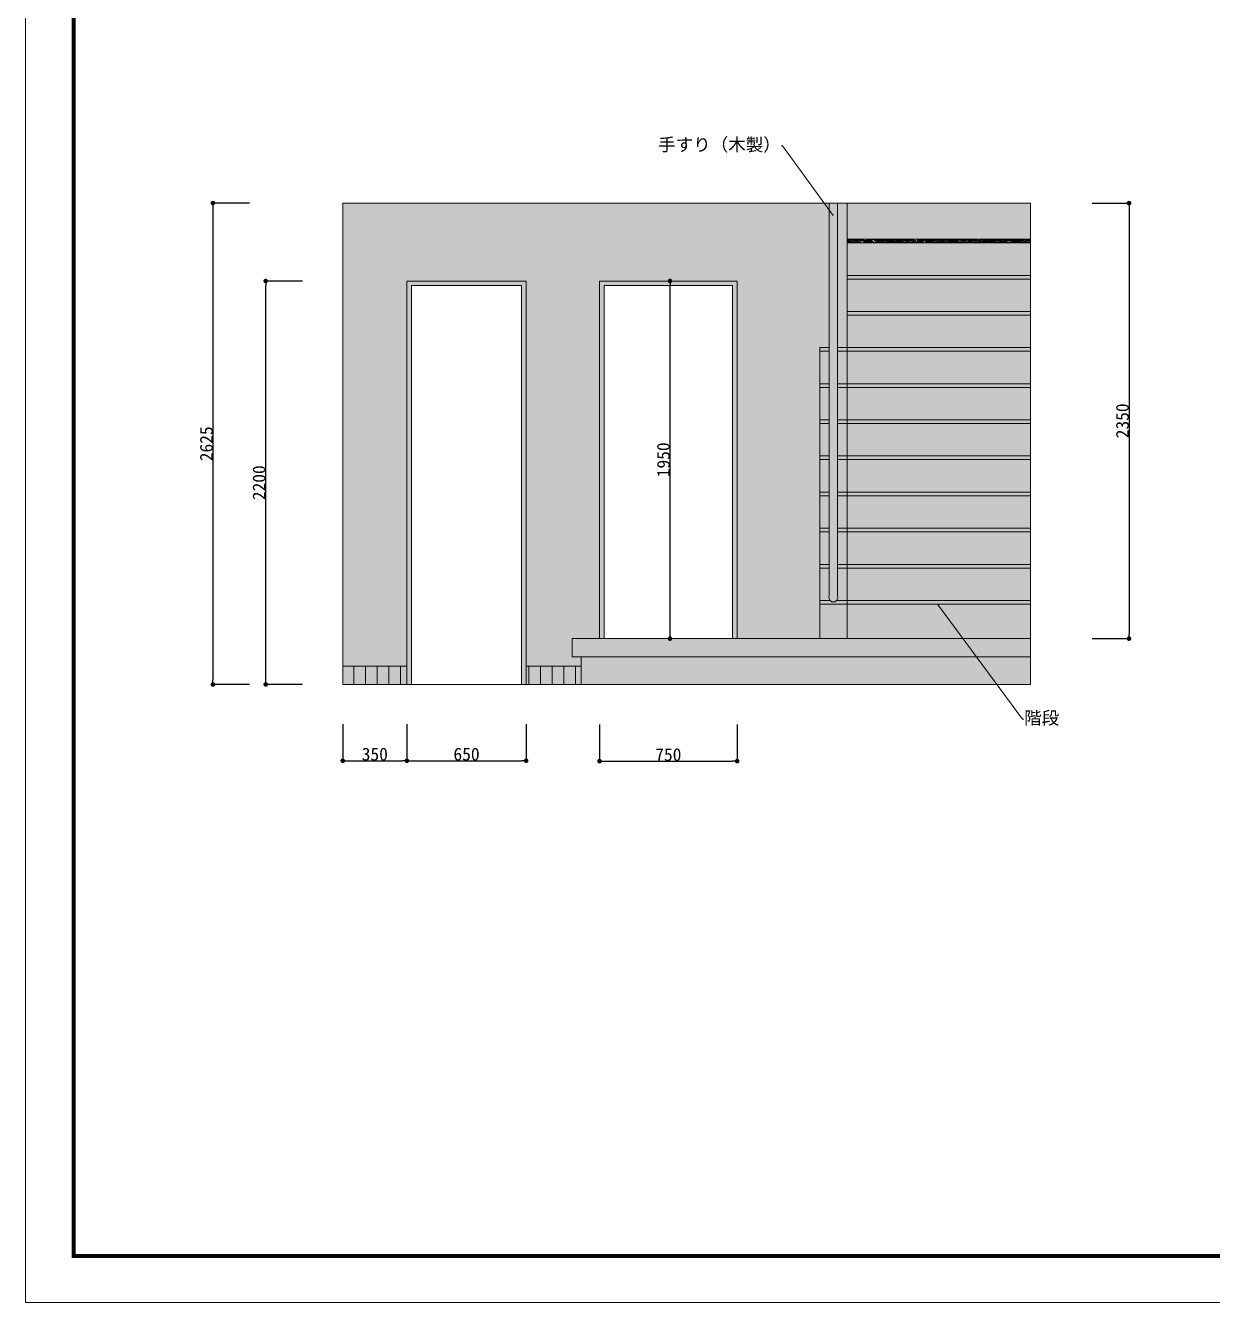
# Model space of a CAD drawing. Header units: millimetres. Extents: x -63086 to 144078, y -129912 to 13382.
# Drawn here: x 13391 to 19860, y -87164 to -80200 of the extents above; entities that cross this region are included whole.
import ezdxf
from ezdxf import colors
from ezdxf.entities.mleader import LeaderData, LeaderLine
from ezdxf.math import Vec2, Vec3

# ---------------------------------------------------------------- set-up
doc = ezdxf.new("R2010")
doc.units = ezdxf.units.MM
doc.layers.get('0').update_dxf_attribs({"lineweight": 0})
for name, color, linetype, lineweight in [('01用紙枠', 7, 'Continuous', 5), ('展開', 7, 'Continuous', 9), ('展開建具用', 250, 'Continuous', 9)]:
    doc.layers.add(name, color=color, linetype=linetype, lineweight=lineweight)
doc.layers.add('文字', color=7, linetype='Continuous')
doc.styles.get("Standard").update_dxf_attribs({"font": 'MS Mincho.ttf'})
doc.dimstyles.new('寸法', dxfattribs={"dimtxt": 70, "dimasz": 25, "dimexe": 1.5, "dimexo": 200, "dimtad": 1, "dimdec": 0, "dimtxsty": 'Standard', "dimblk": 'DOT', "dimcen": 2.5, "dimadec": 0, "dimazin": 0, "dimtfac": 1, "dimtdec": 0, "dimtmove": 0, "dimatfit": 3, "dimfxl": 200, "dimfxlon": 1, "dimarcsym": 0})
pattern_1 = [(0, (702.821, -572.418), (25.7048, 11.684), [175.26, -23.368, 58.42, -11.684]), (0, (718.36, -566.576), (-11.684, 15.53972), [35.052, -3.85572, 70.104, -8.763]), (0, (708.663, -562.486), (60.7568, 7.82828), [93.472, -16.3576, 46.736, -11.684])]
pattern_2 = [(90, (702.82, -572.42), (-63.5, 0), [])]

# ---------------------------------------------------------------- blocks, each defined once
blk = doc.blocks.new('_Dot')
at = {"color": 0, "linetype": 'ByBlock', "lineweight": -2}
blk.add_line((-0.5, 0), (-1, 0), dxfattribs=at)
at = {"color": 0, "linetype": 'ByBlock', "const_width": 0.5}
blk.add_lwpolyline([(-0.25, 0, 1), (0.25, 0, 1)], format="xyb", close=True, dxfattribs=at)
blk = doc.blocks.new('*D306')
at = {"layer": 'Defpoints', "color": 0, "ltscale": 10, "transparency": 16777216}
for p in [(14699.5, -81593.3), (15612.4, -81593.3), (15612.4, -83793.3)]:
    blk.add_point(p, dxfattribs=at)
at = {"layer": '展開建具用', "color": 0, "lineweight": -2, "ltscale": 10, "transparency": 16777216}
for p, q in [((14899.5, -81593.3), (14698, -81593.3)), ((14699.5, -83768.3), (14699.5, -81618.3)), ((14899.5, -83793.3), (14698, -83793.3))]:
    blk.add_line(p, q, dxfattribs=at)
at = {"layer": '展開建具用', "color": 0, "lineweight": -2, "ltscale": 10, "transparency": 16777216, "xscale": 25, "yscale": 25, "zscale": 25}
for p, rotation in [((14699.5, -81593.3), 90), ((14699.5, -83793.3), 270)]:
    blk.add_blockref('_Dot', p, dxfattribs=dict(at, rotation=rotation))
at = {"layer": '展開建具用', "color": 0, "ltscale": 10, "transparency": 16777216, "insert": (14663.8, -82693.3), "char_height": 70, "attachment_point": 5, "rotation": 90}
blk.add_mtext('2200', dxfattribs=at)
blk = doc.blocks.new('*D307')
at = {"layer": 'Defpoints', "color": 0, "ltscale": 10, "transparency": 16777216}
for p in [(16903.4, -81593.3), (16987.4, -81593.3), (16987.4, -83543.3)]:
    blk.add_point(p, dxfattribs=at)
at = {"layer": '展開建具用', "color": 0, "lineweight": -2, "ltscale": 10, "transparency": 16777216}
for p, q in [((16903.4, -81593.3), (16901.9, -81593.3)), ((16903.4, -83518.3), (16903.4, -81618.3)), ((16903.4, -83543.3), (16901.9, -83543.3))]:
    blk.add_line(p, q, dxfattribs=at)
at = {"layer": '展開建具用', "color": 0, "lineweight": -2, "ltscale": 10, "transparency": 16777216, "xscale": 25, "yscale": 25, "zscale": 25}
for p, rotation in [((16903.4, -81593.3), 90), ((16903.4, -83543.3), 270)]:
    blk.add_blockref('_Dot', p, dxfattribs=dict(at, rotation=rotation))
at = {"layer": '展開建具用', "color": 0, "ltscale": 10, "transparency": 16777216, "insert": (16867.7, -82568.3), "char_height": 70, "attachment_point": 5, "rotation": 90}
blk.add_mtext('1950', dxfattribs=at)
blk = doc.blocks.new('*D308')
at = {"layer": 'Defpoints', "color": 0, "ltscale": 10, "transparency": 16777216}
for p in [(18869.3, -81168.3), (18869.3, -83543.3), (19405.4, -83543.3)]:
    blk.add_point(p, dxfattribs=at)
at = {"layer": '展開建具用', "color": 0, "lineweight": -2, "ltscale": 10, "transparency": 16777216}
for p, q in [((19205.4, -81168.3), (19406.9, -81168.3)), ((19405.4, -81193.3), (19405.4, -83518.3)), ((19205.4, -83543.3), (19406.9, -83543.3))]:
    blk.add_line(p, q, dxfattribs=at)
at = {"layer": '展開建具用', "color": 0, "lineweight": -2, "ltscale": 10, "transparency": 16777216, "xscale": 25, "yscale": 25, "zscale": 25}
for p, rotation in [((19405.4, -81168.3), 90), ((19405.4, -83543.3), 270)]:
    blk.add_blockref('_Dot', p, dxfattribs=dict(at, rotation=rotation))
at = {"layer": '展開建具用', "color": 0, "ltscale": 10, "transparency": 16777216, "insert": (19369.7, -82355.8), "char_height": 70, "attachment_point": 5, "rotation": 90}
blk.add_mtext('2350', dxfattribs=at)
blk = doc.blocks.new('*D309')
at = {"layer": 'Defpoints', "color": 0, "ltscale": 10, "transparency": 16777216}
for p in [(15262.4, -81168.3), (14412.1, -83793.3), (15262.4, -83793.3)]:
    blk.add_point(p, dxfattribs=at)
at = {"layer": '展開建具用', "color": 0, "lineweight": -2, "ltscale": 10, "transparency": 16777216}
for p, q in [((14612.1, -81168.3), (14410.6, -81168.3)), ((14412.1, -81193.3), (14412.1, -83768.3)), ((14612.1, -83793.3), (14410.6, -83793.3))]:
    blk.add_line(p, q, dxfattribs=at)
at = {"layer": '展開建具用', "color": 0, "lineweight": -2, "ltscale": 10, "transparency": 16777216, "xscale": 25, "yscale": 25, "zscale": 25}
for p, rotation in [((14412.1, -81168.3), 90), ((14412.1, -83793.3), 270)]:
    blk.add_blockref('_Dot', p, dxfattribs=dict(at, rotation=rotation))
at = {"layer": '展開建具用', "color": 0, "ltscale": 10, "transparency": 16777216, "insert": (14376.5, -82480.8), "char_height": 70, "attachment_point": 5, "rotation": 90}
blk.add_mtext('2625', dxfattribs=at)
blk = doc.blocks.new('*D310')
at = {"layer": 'Defpoints', "color": 0, "ltscale": 10, "transparency": 16777216}
for p in [(15119.3, -83793.3), (15469.3, -83793.3), (15469.3, -84209.4)]:
    blk.add_point(p, dxfattribs=at)
at = {"layer": '展開建具用', "color": 0, "lineweight": -2, "ltscale": 10, "transparency": 16777216}
for p, q in [((15119.3, -84009.4), (15119.3, -84210.9)), ((15469.3, -84009.4), (15469.3, -84210.9)), ((15144.3, -84209.4), (15444.3, -84209.4))]:
    blk.add_line(p, q, dxfattribs=at)
at = {"layer": '展開建具用', "color": 0, "lineweight": -2, "ltscale": 10, "transparency": 16777216, "xscale": 25, "yscale": 25, "zscale": 25, "rotation": 180}
blk.add_blockref('_Dot', (15119.3, -84209.4), dxfattribs=at)
at = {"layer": '展開建具用', "color": 0, "lineweight": -2, "ltscale": 10, "transparency": 16777216, "xscale": 25, "yscale": 25, "zscale": 25}
blk.add_blockref('_Dot', (15469.3, -84209.4), dxfattribs=at)
at = {"layer": '展開建具用', "color": 0, "ltscale": 10, "transparency": 16777216, "insert": (15294.3, -84173.8), "char_height": 70, "attachment_point": 5}
blk.add_mtext('350', dxfattribs=at)
blk = doc.blocks.new('*D311')
at = {"layer": 'Defpoints', "color": 0, "ltscale": 10, "transparency": 16777216}
for p in [(15469.3, -83793.3), (16119.3, -83793.3), (16119.3, -84209.4)]:
    blk.add_point(p, dxfattribs=at)
at = {"layer": '展開建具用', "color": 0, "lineweight": -2, "ltscale": 10, "transparency": 16777216}
for p, q in [((15469.3, -84009.4), (15469.3, -84210.9)), ((16119.3, -84009.4), (16119.3, -84210.9)), ((15494.3, -84209.4), (16094.3, -84209.4))]:
    blk.add_line(p, q, dxfattribs=at)
at = {"layer": '展開建具用', "color": 0, "lineweight": -2, "ltscale": 10, "transparency": 16777216, "xscale": 25, "yscale": 25, "zscale": 25, "rotation": 180}
blk.add_blockref('_Dot', (15469.3, -84209.4), dxfattribs=at)
at = {"layer": '展開建具用', "color": 0, "lineweight": -2, "ltscale": 10, "transparency": 16777216, "xscale": 25, "yscale": 25, "zscale": 25}
blk.add_blockref('_Dot', (16119.3, -84209.4), dxfattribs=at)
at = {"layer": '展開建具用', "color": 0, "ltscale": 10, "transparency": 16777216, "insert": (15794.3, -84173.8), "char_height": 70, "attachment_point": 5}
blk.add_mtext('650', dxfattribs=at)
blk = doc.blocks.new('*D312')
at = {"layer": 'Defpoints', "color": 0, "ltscale": 10, "transparency": 16777216}
for p in [(16519.3, -83543.3), (17269.3, -83543.3), (17269.3, -84211.8)]:
    blk.add_point(p, dxfattribs=at)
at = {"layer": '展開建具用', "color": 0, "lineweight": -2, "ltscale": 10, "transparency": 16777216}
for p, q in [((16519.3, -84011.8), (16519.3, -84213.3)), ((17269.3, -84011.8), (17269.3, -84213.3)), ((16544.3, -84211.8), (17244.3, -84211.8))]:
    blk.add_line(p, q, dxfattribs=at)
at = {"layer": '展開建具用', "color": 0, "lineweight": -2, "ltscale": 10, "transparency": 16777216, "xscale": 25, "yscale": 25, "zscale": 25, "rotation": 180}
blk.add_blockref('_Dot', (16519.3, -84211.8), dxfattribs=at)
at = {"layer": '展開建具用', "color": 0, "lineweight": -2, "ltscale": 10, "transparency": 16777216, "xscale": 25, "yscale": 25, "zscale": 25}
blk.add_blockref('_Dot', (17269.3, -84211.8), dxfattribs=at)
at = {"layer": '展開建具用', "color": 0, "ltscale": 10, "transparency": 16777216, "insert": (16894.3, -84176.2), "char_height": 70, "attachment_point": 5}
blk.add_mtext('750', dxfattribs=at)

msp = doc.modelspace()

# ---------------------------------------------------------------- hatches: boundary and pattern name
at = {"layer": '展開', "ltscale": 10, "true_color": 0xfffefa}
h = msp.add_hatch(color=7, dxfattribs=at)
h.dxf.hatch_style = 1
h.paths.add_polyline_path([(17771.8555, -81168.2687), (15119.2853, -81168.2687), (15119.2853, -83693.2687), (15469.2853, -83693.2687), (15469.2853, -81593.2687), (16119.2853, -81593.2687), (16119.2853, -83693.2687), (16419.2853, -83693.2687), (16419.2853, -83643.2687), (16369.2853, -83643.2687), (16369.2853, -83543.2687), (16519.2853, -83543.2687), (16519.2853, -81593.2687), (17269.2853, -81593.2687), (17269.2853, -83543.2687), (17719.2853, -83543.2687), (17719.2853, -81956.2687), (17771.8555, -81956.2687)])
h = msp.add_hatch(color=7, dxfattribs=at)
h.dxf.hatch_style = 1
h.paths.add_polyline_path([(18869.2853, -81168.2687), (17869.2853, -81168.2687), (17869.2853, -81365.2687), (18869.2853, -81365.2687)])
h.paths.add_polyline_path([(18869.2853, -81385.2687), (17869.2853, -81385.2687), (17869.2853, -81562.2687), (18869.2853, -81562.2687)])
h.paths.add_polyline_path([(18869.2853, -81582.2687), (17869.2853, -81582.2687), (17869.2853, -81759.2687), (18869.2853, -81759.2687)])
h.paths.add_polyline_path([(18869.2853, -81779.2687), (17869.2853, -81779.2687), (17869.2853, -81956.2687), (18869.2853, -81956.2687)])
h.paths.add_polyline_path([(18869.2853, -81976.2687), (17869.2853, -81976.2687), (17869.2853, -82153.2687), (18869.2853, -82153.2687)])
h.paths.add_polyline_path([(18869.2853, -82173.2687), (17869.2853, -82173.2687), (17869.2853, -82350.2687), (18869.2853, -82350.2687)])
h.paths.add_polyline_path([(18869.2853, -82370.2687), (17869.2853, -82370.2687), (17869.2853, -82547.2687), (18869.2853, -82547.2687)])
h.paths.add_polyline_path([(18869.2853, -82567.2687), (17869.2853, -82567.2687), (17869.2853, -82744.2687), (18869.2853, -82744.2687)])
h.paths.add_polyline_path([(18869.2853, -82764.2687), (17869.2853, -82764.2687), (17869.2853, -82941.2687), (18869.2853, -82941.2687)])
h.paths.add_polyline_path([(18869.2853, -82961.2687), (17869.2853, -82961.2687), (17869.2853, -83138.2687), (18869.2853, -83138.2687)])
h.paths.add_polyline_path([(18869.2853, -83158.2687), (17869.2853, -83158.2687), (17869.2853, -83335.2687), (18869.2853, -83335.2687)])
h.paths.add_polyline_path([(18869.2853, -83355.2687), (17869.2853, -83355.2687), (17869.2853, -83543.2687), (18869.2853, -83543.2687)])
h.paths.add_polyline_path([(17869.2853, -83355.2687), (17816.715, -83355.2687), (17719.2853, -83355.2687), (17719.2853, -83543.2687), (17869.2853, -83543.2687)])
h.paths.add_polyline_path([(17869.2853, -83158.2687), (17816.715, -83158.2687), (17816.715, -83308.2639, -0.301815325), (17812.5175, -83335.2687), (17816.715, -83335.2687), (17869.2853, -83335.2687)])
h.paths.add_polyline_path([(17771.8555, -83158.2687), (17719.2853, -83158.2687), (17719.2853, -83335.2687), (17776.053, -83335.2687, -0.301815325), (17771.8555, -83308.2639)])
h.paths.add_polyline_path([(17771.8555, -82961.2687), (17719.2853, -82961.2687), (17719.2853, -83138.2687), (17771.8555, -83138.2687)])
h.paths.add_polyline_path([(17869.2853, -82961.2687), (17816.715, -82961.2687), (17816.715, -83138.2687), (17869.2853, -83138.2687)])
h.paths.add_polyline_path([(17869.2853, -82764.2687), (17816.715, -82764.2687), (17816.715, -82941.2687), (17869.2853, -82941.2687)])
h.paths.add_polyline_path([(17771.8555, -82764.2687), (17719.2853, -82764.2687), (17719.2853, -82941.2687), (17771.8555, -82941.2687)])
h.paths.add_polyline_path([(17771.8555, -82567.2687), (17719.2853, -82567.2687), (17719.2853, -82744.2687), (17771.8555, -82744.2687)])
h.paths.add_polyline_path([(17869.2853, -82567.2687), (17816.715, -82567.2687), (17816.715, -82744.2687), (17869.2853, -82744.2687)])
h.paths.add_polyline_path([(17869.2853, -82370.2687), (17816.715, -82370.2687), (17816.715, -82547.2687), (17869.2853, -82547.2687)])
h.paths.add_polyline_path([(17771.8555, -82370.2687), (17719.2853, -82370.2687), (17719.2853, -82547.2687), (17771.8555, -82547.2687)])
h.paths.add_polyline_path([(17869.2853, -82173.2687), (17816.715, -82173.2687), (17816.715, -82350.2687), (17869.2853, -82350.2687)])
h.paths.add_polyline_path([(17771.8555, -82173.2687), (17719.2853, -82173.2687), (17719.2853, -82350.2687), (17771.8555, -82350.2687)])
h.paths.add_polyline_path([(17771.8555, -81976.2687), (17719.2853, -81976.2687), (17719.2853, -82153.2687), (17771.8555, -82153.2687)])
h.paths.add_polyline_path([(17869.2853, -81976.2687), (17816.715, -81976.2687), (17816.715, -82153.2687), (17869.2853, -82153.2687)])
h.paths.add_polyline_path([(17869.2853, -81779.2687), (17869.2853, -81168.2687), (17816.715, -81168.2687), (17816.715, -81956.2687), (17869.2853, -81956.2687)])
at = {"layer": '展開', "ltscale": 10, "true_color": 0xf0c089, "transparency": 33554607}
h = msp.add_hatch(color=31, dxfattribs=at)
h.dxf.hatch_style = 1
h.paths.add_polyline_path([(16119.2853, -81593.2687), (15974.0565, -81593.2687), (15469.2853, -81593.2687), (15469.2853, -83793.2687), (15494.2853, -83793.2687), (15494.2853, -81618.2687), (16094.2853, -81618.2687), (16094.2853, -83793.2687), (16119.2853, -83793.2687)])
h.paths.add_polyline_path([(17269.2853, -81593.2687), (16519.2853, -81593.2687), (16519.2853, -83543.2687), (16544.2853, -83543.2687), (16544.2853, -81618.2687), (17244.2853, -81618.2687), (17244.2853, -83543.2687), (17269.2853, -83543.2687)])
h = msp.add_hatch(color=31, dxfattribs=at)
h.dxf.hatch_style = 1
h.paths.add_polyline_path([(18869.2853, -83643.2687), (16419.2853, -83643.2687), (16419.2853, -83793.2687), (18869.2853, -83793.2687)])
at = {"layer": '展開建具用', "ltscale": 10, "true_color": 0x000000, "transparency": 33554687}
h = msp.add_hatch(dxfattribs=at)
h.set_pattern_fill('ANSI31', color=18, scale=20, angle=45)
h.set_pattern_definition(pattern_2)
h.paths.add_polyline_path([(16419.2853, -83693.2687), (16119.2853, -83693.2687), (16119.2853, -83793.2687), (16419.2853, -83793.2687)])
h.paths.add_polyline_path([(28981.7633, -65417.2234), (28671.7633, -65417.2234), (28671.7633, -65492.2234), (28981.7633, -65492.2234)])
h.paths.add_polyline_path([(29981.7633, -65417.2234), (29631.7633, -65417.2234), (29631.7633, -65492.2234), (29981.7633, -65492.2234)])
at = {"layer": '展開建具用', "ltscale": 10, "true_color": 0xeeb97c, "transparency": 33554687}
h = msp.add_hatch(color=31, dxfattribs=at)
h.dxf.hatch_style = 1
h.paths.add_polyline_path([(17816.715, -81168.2687), (17771.8555, -81168.2687), (17771.8555, -83308.2639, 1.56227556), (17816.715, -83308.2639)])
at = {"layer": '展開建具用', "ltscale": 10, "true_color": 0xe9a353, "transparency": 33554687}
h = msp.add_hatch(color=33, dxfattribs=at)
h.dxf.hatch_style = 1
h.paths.add_polyline_path([(18869.2853, -81365.2687), (17869.2853, -81365.2687), (17869.2853, -81385.2687), (18869.2853, -81385.2687)])
h.paths.add_polyline_path([(18869.2853, -81562.2687), (17869.2853, -81562.2687), (17869.2853, -81582.2687), (18869.2853, -81582.2687)])
h.paths.add_polyline_path([(18869.2853, -81759.2687), (17869.2853, -81759.2687), (17869.2853, -81779.2687), (18869.2853, -81779.2687)])
h.paths.add_polyline_path([(18869.2853, -81956.2687), (17869.2853, -81956.2687), (17869.2853, -81976.2687), (18869.2853, -81976.2687)])
h.paths.add_polyline_path([(18869.2853, -82153.2687), (17869.2853, -82153.2687), (17869.2853, -82173.2687), (18869.2853, -82173.2687)])
h.paths.add_polyline_path([(18869.2853, -82350.2687), (17869.2853, -82350.2687), (17869.2853, -82370.2687), (18869.2853, -82370.2687)])
h.paths.add_polyline_path([(18869.2853, -82547.2687), (17869.2853, -82547.2687), (17869.2853, -82567.2687), (18869.2853, -82567.2687)])
h.paths.add_polyline_path([(18869.2853, -82744.2687), (17869.2853, -82744.2687), (17869.2853, -82764.2687), (18869.2853, -82764.2687)])
h.paths.add_polyline_path([(18869.2853, -82941.2687), (17869.2853, -82941.2687), (17869.2853, -82961.2687), (18869.2853, -82961.2687)])
h.paths.add_polyline_path([(18869.2853, -83138.2687), (17869.2853, -83138.2687), (17869.2853, -83158.2687), (18869.2853, -83158.2687)])
h.paths.add_polyline_path([(18869.2853, -83335.2687), (17869.2853, -83335.2687), (17869.2853, -83355.2687), (18869.2853, -83355.2687)])
h.paths.add_polyline_path([(17776.053, -83335.2687), (17719.2853, -83335.2687), (17719.2853, -83355.2687), (17816.715, -83355.2687), (17869.2853, -83355.2687), (17869.2853, -83335.2687), (17816.715, -83335.2687), (17812.5175, -83335.2687, -0.440797848)])
h.paths.add_polyline_path([(17771.8555, -83138.2687), (17719.2853, -83138.2687), (17719.2853, -83158.2687), (17771.8555, -83158.2687)])
h.paths.add_polyline_path([(17869.2853, -83138.2687), (17816.715, -83138.2687), (17816.715, -83158.2687), (17869.2853, -83158.2687)])
h.paths.add_polyline_path([(17869.2853, -82941.2687), (17816.715, -82941.2687), (17816.715, -82961.2687), (17869.2853, -82961.2687)])
h.paths.add_polyline_path([(17771.8555, -82941.2687), (17719.2853, -82941.2687), (17719.2853, -82961.2687), (17771.8555, -82961.2687)])
h.paths.add_polyline_path([(17869.2853, -82744.2687), (17816.715, -82744.2687), (17816.715, -82764.2687), (17869.2853, -82764.2687)])
h.paths.add_polyline_path([(17771.8555, -82744.2687), (17719.2853, -82744.2687), (17719.2853, -82764.2687), (17771.8555, -82764.2687)])
h.paths.add_polyline_path([(17771.8555, -82547.2687), (17719.2853, -82547.2687), (17719.2853, -82567.2687), (17771.8555, -82567.2687)])
h.paths.add_polyline_path([(17869.2853, -82547.2687), (17816.715, -82547.2687), (17816.715, -82567.2687), (17869.2853, -82567.2687)])
h.paths.add_polyline_path([(17869.2853, -82350.2687), (17816.715, -82350.2687), (17816.715, -82370.2687), (17869.2853, -82370.2687)])
h.paths.add_polyline_path([(17771.8555, -82350.2687), (17719.2853, -82350.2687), (17719.2853, -82370.2687), (17771.8555, -82370.2687)])
h.paths.add_polyline_path([(17771.8555, -82153.2687), (17719.2853, -82153.2687), (17719.2853, -82173.2687), (17771.8555, -82173.2687)])
h.paths.add_polyline_path([(17869.2853, -82153.2687), (17816.715, -82153.2687), (17816.715, -82173.2687), (17869.2853, -82173.2687)])
h.paths.add_polyline_path([(17869.2853, -81956.2687), (17816.715, -81956.2687), (17816.715, -81976.2687), (17869.2853, -81976.2687)])
h.paths.add_polyline_path([(17771.8555, -81956.2687), (17719.2853, -81956.2687), (17719.2853, -81976.2687), (17771.8555, -81976.2687)])
at = {"layer": '展開建具用', "ltscale": 10, "true_color": 0x9c5e31, "transparency": 33554687}
h = msp.add_hatch(dxfattribs=at)
h.set_pattern_fill('AR-RROOF', color=25, scale=0.46)
h.set_pattern_definition(pattern_1)
h.paths.add_polyline_path([(18869.2853, -81365.2687), (17869.2853, -81365.2687), (17869.2853, -81385.2687), (18869.2853, -81385.2687)])
h = msp.add_hatch(dxfattribs=at)
h.set_pattern_fill('AR-RROOF', color=25, scale=0.46)
h.set_pattern_definition(pattern_1)
h.paths.add_polyline_path([(18869.2853, -81562.2687), (17869.2853, -81562.2687), (17869.2853, -81582.2687), (18869.2853, -81582.2687)])
h.paths.add_polyline_path([(18869.2853, -81759.2687), (17869.2853, -81759.2687), (17869.2853, -81779.2687), (18869.2853, -81779.2687)])
h.paths.add_polyline_path([(18869.2853, -81956.2687), (17869.2853, -81956.2687), (17869.2853, -81976.2687), (18869.2853, -81976.2687)])
h.paths.add_polyline_path([(18869.2853, -82153.2687), (17869.2853, -82153.2687), (17869.2853, -82173.2687), (18869.2853, -82173.2687)])
h.paths.add_polyline_path([(18869.2853, -82350.2687), (17869.2853, -82350.2687), (17869.2853, -82370.2687), (18869.2853, -82370.2687)])
h.paths.add_polyline_path([(18869.2853, -82547.2687), (17869.2853, -82547.2687), (17869.2853, -82567.2687), (18869.2853, -82567.2687)])
h.paths.add_polyline_path([(18869.2853, -82744.2687), (17869.2853, -82744.2687), (17869.2853, -82764.2687), (18869.2853, -82764.2687)])
h.paths.add_polyline_path([(18869.2853, -82941.2687), (17869.2853, -82941.2687), (17869.2853, -82961.2687), (18869.2853, -82961.2687)])
h.paths.add_polyline_path([(18869.2853, -83138.2687), (17869.2853, -83138.2687), (17869.2853, -83158.2687), (18869.2853, -83158.2687)])
h.paths.add_polyline_path([(18869.2853, -83335.2687), (17869.2853, -83335.2687), (17869.2853, -83355.2687), (18869.2853, -83355.2687)])
h.paths.add_polyline_path([(17869.2853, -83335.2687), (17816.715, -83335.2687), (17812.5175, -83335.2687, -0.440797848), (17776.053, -83335.2687), (17719.2853, -83335.2687), (17719.2853, -83355.2687), (17816.715, -83355.2687), (17869.2853, -83355.2687)])
h.paths.add_polyline_path([(17771.8555, -83138.2687), (17719.2853, -83138.2687), (17719.2853, -83158.2687), (17771.8555, -83158.2687)])
h.paths.add_polyline_path([(17869.2853, -83138.2687), (17816.715, -83138.2687), (17816.715, -83158.2687), (17869.2853, -83158.2687)])
h.paths.add_polyline_path([(17771.8555, -82941.2687), (17719.2853, -82941.2687), (17719.2853, -82961.2687), (17771.8555, -82961.2687)])
h.paths.add_polyline_path([(17869.2853, -82941.2687), (17816.715, -82941.2687), (17816.715, -82961.2687), (17869.2853, -82961.2687)])
h.paths.add_polyline_path([(17869.2853, -82744.2687), (17816.715, -82744.2687), (17816.715, -82764.2687), (17869.2853, -82764.2687)])
h.paths.add_polyline_path([(17771.8555, -82744.2687), (17719.2853, -82744.2687), (17719.2853, -82764.2687), (17771.8555, -82764.2687)])
h.paths.add_polyline_path([(17869.2853, -82547.2687), (17816.715, -82547.2687), (17816.715, -82567.2687), (17869.2853, -82567.2687)])
h.paths.add_polyline_path([(17771.8555, -82547.2687), (17719.2853, -82547.2687), (17719.2853, -82567.2687), (17771.8555, -82567.2687)])
h.paths.add_polyline_path([(17771.8555, -82350.2687), (17719.2853, -82350.2687), (17719.2853, -82370.2687), (17771.8555, -82370.2687)])
h.paths.add_polyline_path([(17869.2853, -82350.2687), (17816.715, -82350.2687), (17816.715, -82370.2687), (17869.2853, -82370.2687)])
h.paths.add_polyline_path([(17869.2853, -82153.2687), (17816.715, -82153.2687), (17816.715, -82173.2687), (17869.2853, -82173.2687)])
h.paths.add_polyline_path([(17771.8555, -82153.2687), (17719.2853, -82153.2687), (17719.2853, -82173.2687), (17771.8555, -82173.2687)])
h.paths.add_polyline_path([(17869.2853, -81956.2687), (17816.715, -81956.2687), (17816.715, -81976.2687), (17869.2853, -81976.2687)])
h.paths.add_polyline_path([(17771.8555, -81956.2687), (17719.2853, -81956.2687), (17719.2853, -81976.2687), (17771.8555, -81976.2687)])
at = {"layer": '展開建具用', "ltscale": 10, "true_color": 0xfffdf5, "transparency": 33554687}
h = msp.add_hatch(color=7, dxfattribs=at)
h.dxf.hatch_style = 1
h.paths.add_polyline_path([(18869.2853, -83543.2687), (16369.2853, -83543.2687), (16369.2853, -83643.2687), (16419.2853, -83643.2687), (18869.2853, -83643.2687)])
at = {"layer": '展開建具用', "ltscale": 10, "true_color": 0x000000, "transparency": 33554687}
h = msp.add_hatch(dxfattribs=at)
h.set_pattern_fill('ANSI31', color=18, scale=20, angle=45)
h.set_pattern_definition(pattern_2)
h.paths.add_polyline_path([(15469.2853, -83693.2687), (15119.2853, -83693.2687), (15119.2853, -83793.2687), (15469.2853, -83793.2687)])
at = {"layer": '展開建具用', "ltscale": 10, "true_color": 0xc07d78, "transparency": 33554687}
h = msp.add_hatch(color=23, dxfattribs=at)
h.dxf.hatch_style = 1
h.paths.add_polyline_path([(15469.2853, -83693.2687), (15119.2853, -83693.2687), (15119.2853, -83793.2687), (15469.2853, -83793.2687)])
h = msp.add_hatch(color=23, dxfattribs=at)
h.dxf.hatch_style = 1
h.paths.add_polyline_path([(16419.2853, -83693.2687), (16119.2853, -83693.2687), (16119.2853, -83793.2687), (16419.2853, -83793.2687)])

# ---------------------------------------------------------------- linework, layer by layer
at = {"layer": '01用紙枠'}
msp.add_lwpolyline([(13390.554, -73802.4136), (13390.554, -87163.5065), (32285.0288, -87163.5065), (32285.0288, -73802.4136)], close=True, dxfattribs=at)
msp.add_lwpolyline([(13390.554, -73802.4136), (13390.554, -87163.5065), (32285.0288, -87163.5065), (32285.0288, -73802.4136)], close=True, dxfattribs=at)
at = {"layer": '01用紙枠', "const_width": 22.4934}
msp.add_lwpolyline([(13653.0698, -86910.3804), (32022.513, -86910.3804), (32022.513, -74055.5397), (13653.0698, -74055.5397)], close=True, dxfattribs=at)
msp.add_lwpolyline([(13653.0698, -86910.3804), (32022.513, -86910.3804), (32022.513, -74055.5397), (13653.0698, -74055.5397)], close=True, dxfattribs=at)
msp.add_lwpolyline([(13653.0698, -86910.3804), (32022.513, -86910.3804), (32022.513, -74055.5397), (13653.0698, -74055.5397)], close=True, dxfattribs=at)
at = {"layer": '01用紙枠', "lineweight": 5, "const_width": 22.4934}
msp.add_lwpolyline([(13653.0698, -86910.3804), (32022.513, -86910.3804), (32022.513, -74055.5397), (13653.0698, -74055.5397)], close=True, dxfattribs=at)
msp.add_lwpolyline([(13653.0698, -86910.3804), (32022.513, -86910.3804), (32022.513, -74055.5397), (13653.0698, -74055.5397)], close=True, dxfattribs=at)
at = {"layer": '展開建具用', "ltscale": 10}
for p, q in [((15119.2853, -81168.2687), (18869.2853, -81168.2687)), ((15119.2853, -83793.2687), (15119.2853, -81168.2687)), ((17771.8555, -83308.2639), (17771.8555, -81168.2687)), ((17816.715, -83308.2639), (17816.715, -81168.2687)), ((17869.2853, -83543.2687), (17869.2853, -81168.2687)), ((18869.2853, -83793.2687), (18869.2853, -81168.2687)), ((17869.2853, -81365.2687), (18869.2853, -81365.2687)), ((17869.2853, -81385.2687), (18869.2853, -81385.2687)), ((15469.2853, -83793.2687), (15469.2853, -81593.2687)), ((15469.2853, -81593.2687), (16119.2853, -81593.2687)), ((16119.2853, -81593.2687), (15974.0565, -81593.2687)), ((16119.2853, -81593.2687), (16119.2853, -83793.2687)), ((16519.2853, -83543.2687), (16519.2853, -81593.2687)), ((16519.2853, -81593.2687), (17269.2853, -81593.2687)), ((16519.2853, -81593.2687), (17269.2853, -81593.2687)), ((17269.2853, -81593.2687), (17269.2853, -83543.2687)), ((17869.2853, -81562.2687), (18869.2853, -81562.2687)), ((17869.2853, -81582.2687), (18869.2853, -81582.2687)), ((15494.2853, -81618.2687), (16094.2853, -81618.2687)), ((15494.2853, -83793.2687), (15494.2853, -81618.2687)), ((16094.2853, -81618.2687), (16094.2853, -83793.2687)), ((16544.2853, -81618.2687), (17244.2853, -81618.2687)), ((16544.2853, -83543.2687), (16544.2853, -81618.2687)), ((17244.2853, -81618.2687), (17244.2853, -83543.2687)), ((17869.2853, -81759.2687), (18869.2853, -81759.2687)), ((17869.2853, -81779.2687), (18869.2853, -81779.2687)), ((17719.2853, -83543.2687), (17719.2853, -81956.2687)), ((17719.2853, -81956.2687), (17771.8555, -81956.2687)), ((17771.8555, -81956.2687), (17719.2853, -81956.2687)), ((17869.2853, -81956.2687), (17816.715, -81956.2687)), ((17869.2853, -81956.2687), (18869.2853, -81956.2687)), ((17719.2853, -81976.2687), (17771.8555, -81976.2687)), ((17771.8555, -81976.2687), (17719.2853, -81976.2687)), ((17869.2853, -81976.2687), (17816.715, -81976.2687)), ((17869.2853, -81976.2687), (18869.2853, -81976.2687)), ((17719.2853, -82153.2687), (17771.8555, -82153.2687)), ((17771.8555, -82153.2687), (17719.2853, -82153.2687)), ((17869.2853, -82153.2687), (17816.715, -82153.2687)), ((17869.2853, -82153.2687), (18869.2853, -82153.2687)), ((17719.2853, -82173.2687), (17771.8555, -82173.2687)), ((17771.8555, -82173.2687), (17719.2853, -82173.2687)), ((17869.2853, -82173.2687), (17816.715, -82173.2687)), ((17869.2853, -82173.2687), (18869.2853, -82173.2687)), ((17719.2853, -82350.2687), (17771.8555, -82350.2687)), ((17771.8555, -82350.2687), (17719.2853, -82350.2687)), ((17719.2853, -82370.2687), (17771.8555, -82370.2687)), ((17771.8555, -82370.2687), (17719.2853, -82370.2687)), ((17869.2853, -82350.2687), (17816.715, -82350.2687)), ((17869.2853, -82370.2687), (17816.715, -82370.2687)), ((17869.2853, -82350.2687), (18869.2853, -82350.2687)), ((17869.2853, -82370.2687), (18869.2853, -82370.2687)), ((17719.2853, -82547.2687), (17771.8555, -82547.2687)), ((17771.8555, -82547.2687), (17719.2853, -82547.2687)), ((17719.2853, -82567.2687), (17771.8555, -82567.2687)), ((17771.8555, -82567.2687), (17719.2853, -82567.2687)), ((17869.2853, -82547.2687), (17816.715, -82547.2687)), ((17869.2853, -82567.2687), (17816.715, -82567.2687)), ((17869.2853, -82547.2687), (18869.2853, -82547.2687)), ((17869.2853, -82567.2687), (18869.2853, -82567.2687)), ((17719.2853, -82744.2687), (17771.8555, -82744.2687)), ((17771.8555, -82744.2687), (17719.2853, -82744.2687)), ((17719.2853, -82764.2687), (17771.8555, -82764.2687)), ((17771.8555, -82764.2687), (17719.2853, -82764.2687)), ((17869.2853, -82744.2687), (17816.715, -82744.2687)), ((17869.2853, -82764.2687), (17816.715, -82764.2687)), ((17869.2853, -82744.2687), (18869.2853, -82744.2687)), ((17869.2853, -82764.2687), (18869.2853, -82764.2687)), ((17719.2853, -82941.2687), (17771.8555, -82941.2687)), ((17771.8555, -82941.2687), (17719.2853, -82941.2687)), ((17719.2853, -82961.2687), (17771.8555, -82961.2687)), ((17771.8555, -82961.2687), (17719.2853, -82961.2687)), ((17869.2853, -82941.2687), (17816.715, -82941.2687)), ((17869.2853, -82961.2687), (17816.715, -82961.2687)), ((17869.2853, -82941.2687), (18869.2853, -82941.2687)), ((17869.2853, -82961.2687), (18869.2853, -82961.2687)), ((17719.2853, -83138.2687), (17771.8555, -83138.2687)), ((17771.8555, -83138.2687), (17719.2853, -83138.2687)), ((17869.2853, -83138.2687), (17816.715, -83138.2687)), ((17869.2853, -83138.2687), (18869.2853, -83138.2687)), ((17719.2853, -83158.2687), (17771.8555, -83158.2687)), ((17771.8555, -83158.2687), (17719.2853, -83158.2687)), ((17869.2853, -83158.2687), (17816.715, -83158.2687)), ((17869.2853, -83158.2687), (18869.2853, -83158.2687)), ((17719.2853, -83335.2687), (17771.8555, -83335.2687)), ((17776.053, -83335.2687), (17719.2853, -83335.2687)), ((17816.715, -83335.2687), (17812.5175, -83335.2687)), ((17869.2853, -83335.2687), (17816.715, -83335.2687)), ((17869.2853, -83335.2687), (18869.2853, -83335.2687)), ((17719.2853, -83355.2687), (17771.8555, -83355.2687)), ((17816.715, -83355.2687), (17719.2853, -83355.2687)), ((17869.2853, -83355.2687), (17816.715, -83355.2687)), ((17869.2853, -83355.2687), (18869.2853, -83355.2687)), ((16369.2853, -83643.2687), (16369.2853, -83543.2687)), ((16369.2853, -83543.2687), (18869.2853, -83543.2687)), ((16369.2853, -83543.2687), (16519.2853, -83543.2687)), ((17269.2853, -83543.2687), (17719.2853, -83543.2687)), ((17719.2853, -83543.2687), (17869.2853, -83543.2687)), ((15119.2853, -83793.2687), (15119.2853, -83693.2687)), ((15119.2853, -83693.2687), (15469.2853, -83693.2687)), ((16119.2853, -83793.2687), (16119.2853, -83693.2687)), ((16119.2853, -83693.2687), (16419.2853, -83693.2687)), ((16419.2853, -83643.2687), (16369.2853, -83643.2687)), ((16419.2853, -83793.2687), (16419.2853, -83643.2687)), ((16419.2853, -83643.2687), (18869.2853, -83643.2687)), ((15119.2853, -83793.2687), (18869.2853, -83793.2687)), ((15119.2853, -83793.2687), (16419.2853, -83793.2687)), ((15119.2853, -83793.2687), (15469.2853, -83793.2687))]:
    msp.add_line(p, q, dxfattribs=at)
msp.add_arc((17794.2853, -83318.6061), 24.6993, 155.24596029, 24.75403971, dxfattribs=at)

# ---------------------------------------------------------------- dimensions: what is measured, and where the dimension line sits
for base, p1, p2, picture, middle in [((14412.1072, -83793.2687), (15262.4456, -81168.2687), (15262.4456, -83793.2687), '*D309', (14376.4822, -82480.7687)), ((14699.4604, -81593.2687), (15612.4456, -83793.2687), (15612.4456, -81593.2687), '*D306', (14663.8354, -82693.2687)), ((16903.3747, -81593.2687), (16987.3929, -83543.2687), (16987.3929, -81593.2687), '*D307', (16867.7497, -82568.2687))]:
    dim = msp.add_linear_dim(base=base, p1=p1, p2=p2, angle=90, dimstyle='寸法', dxfattribs=at)
    dim.commit()
    dim.dimension.update_dxf_attribs({"geometry": picture, "text_midpoint": middle})
dim = msp.add_linear_dim(base=(19405.3701, -83543.2687), p1=(18869.2853, -81168.2687), p2=(18869.2853, -83543.2687), angle=90, text='2350', dimstyle='寸法', dxfattribs=at)
dim.commit()
dim.dimension.update_dxf_attribs({"geometry": '*D308', "text_midpoint": (19369.7451, -82355.7687)})
for base, p1, p2, picture, middle in [((17269.2853, -84211.797), (16519.2853, -83543.2687), (17269.2853, -83543.2687), '*D312', (16894.2853, -84176.172)), ((15469.2853, -84209.4043), (15119.2853, -83793.2687), (15469.2853, -83793.2687), '*D310', (15294.2853, -84173.7793))]:
    dim = msp.add_linear_dim(base=base, p1=p1, p2=p2, dimstyle='寸法', dxfattribs=at)
    dim.commit()
    dim.dimension.update_dxf_attribs({"geometry": picture, "text_midpoint": middle})
dim = msp.add_linear_dim(base=(16119.2853, -84209.4043), p1=(15469.2853, -83793.2687), p2=(16119.2853, -83793.2687), dimstyle='寸法', override={"dimtmove": 1}, dxfattribs=at)
dim.commit()
dim.dimension.update_dxf_attribs({"geometry": '*D311', "text_midpoint": (15794.2853, -84173.7793)})

# ---------------------------------------------------------------- leaders
at = {"layer": '文字', "ltscale": 10}
ml = msp.add_multileader_mtext('Standard', dxfattribs=at)
ml.set_content('手すり（木製）', color=256)
ml.set_leader_properties(lineweight=0)
ml.build(insert=Vec2(0, 0))
ctx = ml.context
ctx.base_point, ctx.char_height, ctx.plane_origin = Vec3(16867.8733, -80856.3293), 70, Vec3(17835.9746, -81533.2056)
ctx.text_align_type = 2
notes = []
notes.append((ctx, [(0, (1, 1, 0), (17517.0733, -80856.3293), (-1, 0), 8, [(0, [(17795.1299, -81238.6706)], 0, [])])]))
ctx.mtext.insert, ctx.mtext.width, ctx.mtext.alignment, ctx.mtext.flow_direction = Vec3(17507.0733, -80814.5293), 665.998973, 3, 5
ml = msp.add_multileader_mtext('Standard', dxfattribs=at)
ml.set_content('階段', color=256)
ml.set_leader_properties(lineweight=0)
ml.build(insert=Vec2(0, 0))
ctx = ml.context
ctx.base_point, ctx.char_height, ctx.plane_origin = Vec3(18832.0146, -83982.339), 70, Vec3(19454.116, -84659.2152)
notes.append((ctx, [(1, (1, 1, 0), (18824.0146, -83982.339), (1, 0), 8, [(0, [(18359.9436, -83352.4154)], 0, [])])]))
ctx.mtext.insert, ctx.mtext.width, ctx.mtext.flow_direction = Vec3(18834.0146, -83940.939), 983.151021, 5
for ctx, leaders in notes:
    for number, flags, end, landing, length, lines in leaders:
        leader = LeaderData()
        leader.index, (leader.has_last_leader_line, leader.has_dogleg_vector, leader.attachment_direction) = number, flags
        leader.last_leader_point, leader.dogleg_vector, leader.dogleg_length = Vec3(end), Vec3(landing), length
        for number, points, colour, breaks in lines:
            line = LeaderLine()
            line.index, line.vertices, line.color, line.breaks = number, Vec3.list(points), colors.encode_raw_color(colour), breaks
            leader.lines.append(line)
        ctx.leaders.append(leader)

doc.saveas('drawing.dxf')
